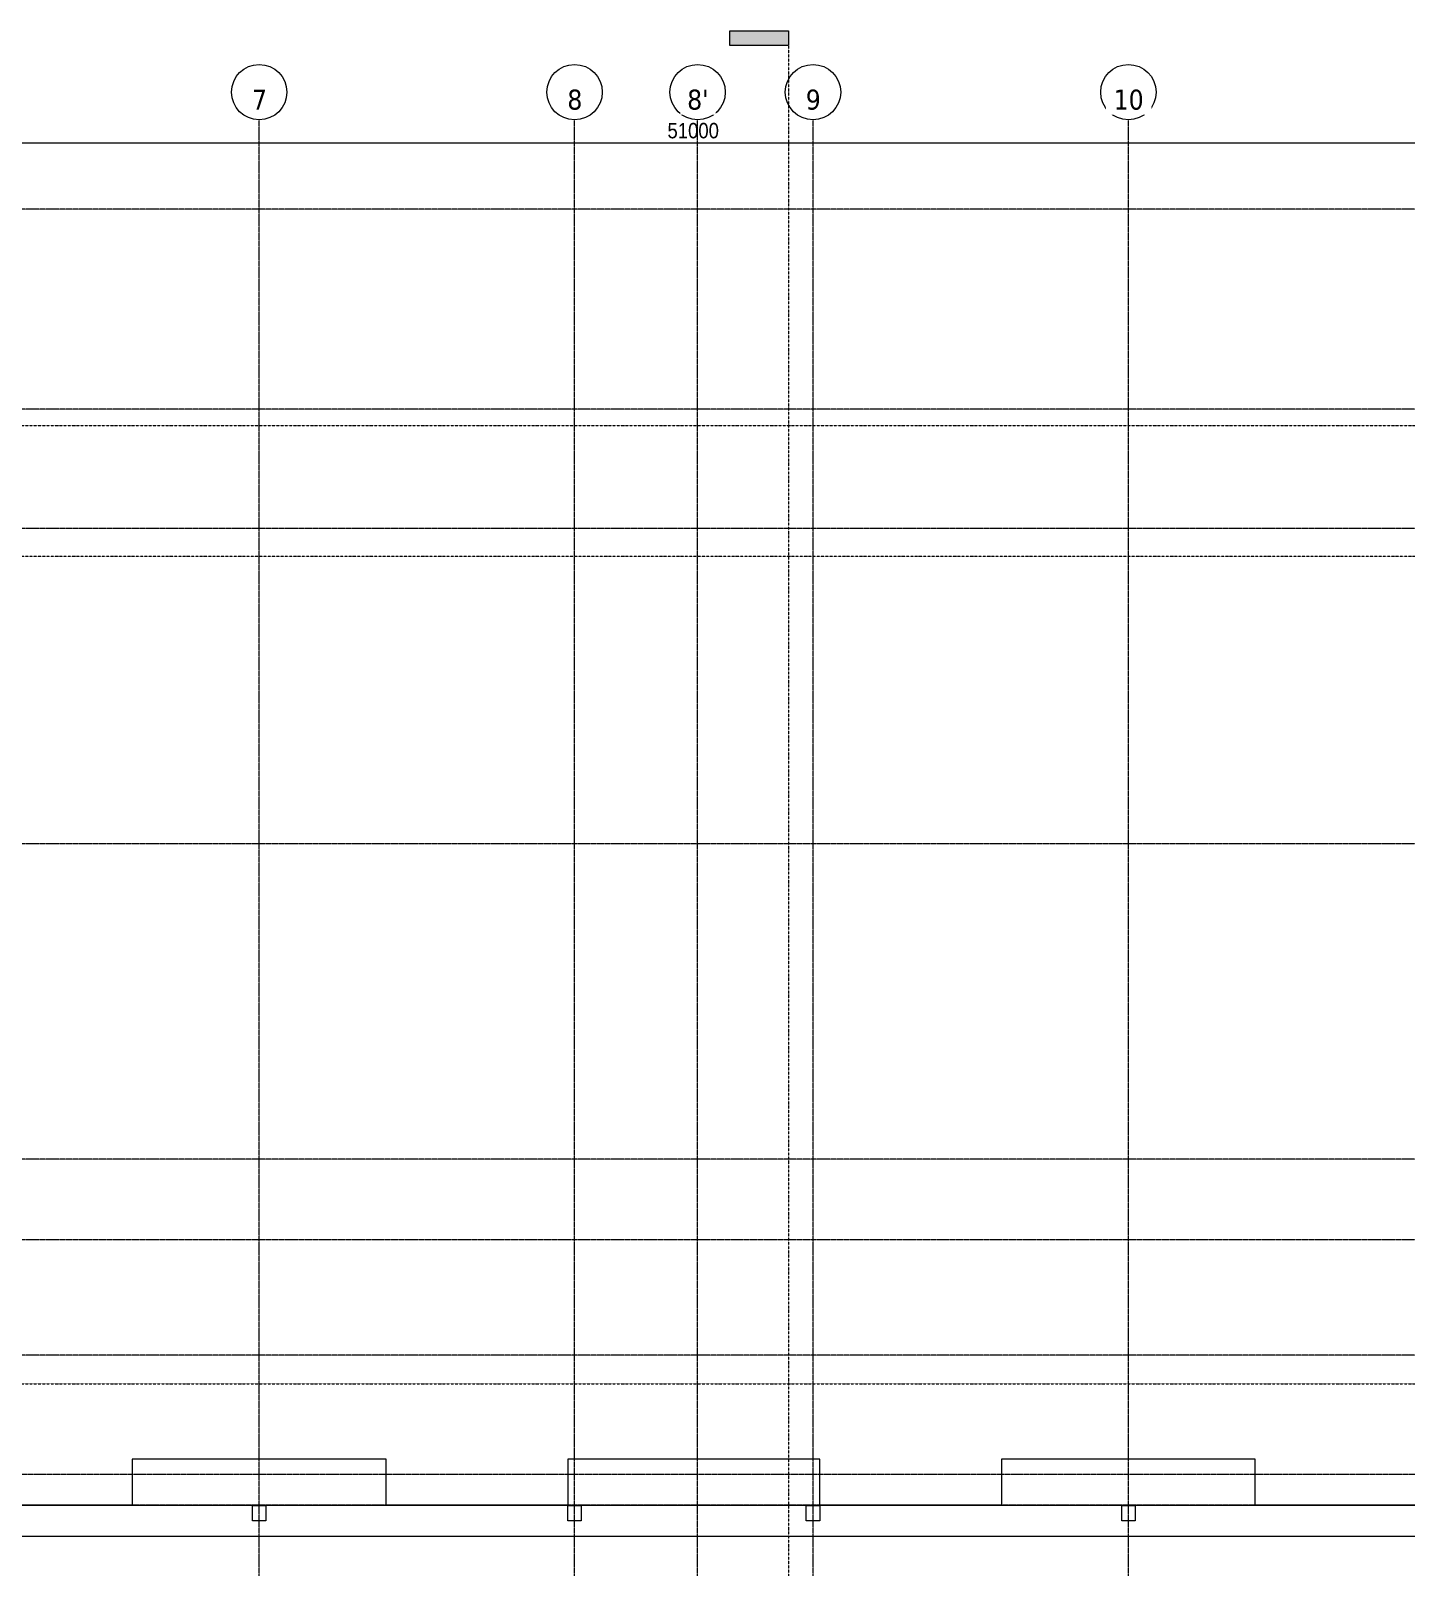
# Model space of a CAD drawing. Header units: millimetres. Extents: x 27447 to 239197, y -15958 to 82878.
# Drawn here: x 63212 to 98978, y 42926 to 82878 of the extents above; entities that cross this region are included whole.
import ezdxf

# ---------------------------------------------------------------- set-up
doc = ezdxf.new("R2010")
doc.units = ezdxf.units.MM
for name, pattern in [('Dash Dot 3_16_', [7.9375, 4.7625, -1.5875, 0, -1.5875]), ('Grid Line', [22.225, 12.7, -3.175, 3.175, -3.175]), ('IMPORT-CENTER _3_', [10.16, 6.35, -1.27, 1.27, -1.27])]:
    doc.linetypes.add(name, pattern=pattern)
for name, color, linetype, lineweight in [('0-1', 7, 'Continuous', 5), ('A-ANNO-DIMS', 211, 'Continuous', 9), ('A-ANNO-DIMS-160', 211, 'Continuous', 9), ('A-FLOR-1', 7, 'Continuous', 9), ('G-ANNO-SYMB', 111, 'Continuous', 9), ('G-ANNO-SYMB-1', 111, 'Dash Dot 3_16_', 18), ('G-IMPT', 8, 'Continuous', 9), ('G-IMPT-1', 8, 'IMPORT-CENTER _3_', 9), ('M-EQPM', 50, 'Continuous', 9), ('S-COLS-1', 7, 'Continuous', 9), ('S-GRID-1', 1, 'Grid Line', 9), ('S-GRID-IDEN', 1, 'Continuous', 9)]:
    doc.layers.add(name, color=color, linetype=linetype, lineweight=lineweight)
doc.styles.add('Tahoma_B', font='tahomabd_0.ttf', dxfattribs={"height": 520})
doc.styles.add('UTM Avo', font='UTM Avo.ttf', dxfattribs={"width": 0.9, "height": 400})
doc.dimstyles.new('1_Dim_chi_tiet_2_5', dxfattribs={"dimscale": 304.8, "dimtxt": 399.720379, "dimasz": 0.629921, "dimexe": 0.524934, "dimexo": 0.0625, "dimgap": 0.052493, "dimtad": 1, "dimdec": 0, "dimrnd": 5, "dimzin": 0, "dimdsep": 46, "dimtxsty": 'UTM Avo', "dimblk1": 'OBLIQUE', "dimblk2": 'OBLIQUE', "dimsah": 1, "dimcen": 0.09, "dimdle": 0.524934, "dimazin": 0, "dimtfac": 1, "dimtdec": 4, "dimtix": 1, "dimtmove": 0, "dimatfit": 3, "dimfxl": 1.049869, "dimfxlon": 1, "dimtvp": 1, "dimtolj": 1, "dimtzin": 0, "dimarcsym": 2})

# ---------------------------------------------------------------- blocks, each defined once
blk = doc.blocks.new('NCV_TKTC_KET CAU_rvt-1-TKCS_MB TẦNG MÁI')
at = {"layer": 'A-FLOR-1'}
for p, q in [((112053, 44535), (48853, 44535)), ((48053, 43735), (112853, 43735))]:
    blk.add_line(p, q, dxfattribs=at)
at = {"layer": 'S-COLS-1'}
for p, q in [((68978, 44535), (69328, 44535)), ((68978, 44135), (68978, 44535)), ((69328, 44535), (69328, 44135)), ((77178, 44535), (77528, 44535)), ((77178, 44135), (77178, 44535)), ((77528, 44535), (77528, 44135)), ((83378, 44535), (83728, 44535)), ((83378, 44135), (83378, 44535)), ((83728, 44535), (83728, 44135)), ((91578, 44535), (91928, 44535)), ((91578, 44135), (91578, 44535)), ((91928, 44535), (91928, 44135)), ((69328, 44135), (68978, 44135)), ((77528, 44135), (77178, 44135)), ((83728, 44135), (83378, 44135)), ((91928, 44135), (91578, 44135))]:
    blk.add_line(p, q, dxfattribs=at)
blk = doc.blocks.new('TKTC_XREF_260130_MB TUM MAI - TKTC_XREF_260130_MB TUM MAI_dwg_$H1600x400-4167681-TKCS_MB TẦNG MÁI')
at = {"layer": 'G-IMPT-1'}
blk.add_line((1100, 0), (1120, 0), dxfattribs=at)
blk = doc.blocks.new('TKTC_XREF_260130_MB TUM MAI - TKTC_XREF_260130_MB TUM MAI_dwg_$H1600x400-4167682-TKCS_MB TẦNG MÁI')
at = {"layer": 'G-IMPT-1'}
blk.add_line((1100, 0), (1120, 0), dxfattribs=at)
blk = doc.blocks.new('TKTC_XREF_260130_MB TUM MAI - TKTC_XREF_260130_MB TUM MAI_dwg_$H550x550-4167683-TKCS_MB TẦNG MÁI')
at = {"layer": 'G-IMPT'}
blk.add_hatch(color=256, dxfattribs=at).paths.add_polyline_path([(-275, -273), (-273, 275), (275, 275), (-165, 165), (-275, -273)])
for p, q in [((275, 275), (-275, 275)), ((-275, -273), (-273, 275)), ((-165, 165), (-275, -273)), ((-273, 275), (275, 275)), ((275, 275), (-165, 165)), ((-275, -273), (-275, -273))]:
    blk.add_line(p, q, dxfattribs=at)
at = {"layer": 'G-IMPT-1'}
for p, q in [((-275, 0), (275, 0)), ((0, -273), (0, 277))]:
    blk.add_line(p, q, dxfattribs=at)
blk = doc.blocks.new('TKTC_XREF_260130_MB TUM MAI - TKTC_XREF_260130_MB TUM MAI_dwg_A$Ced4233ca-4167688-TKCS_MB TẦNG MÁI')
for name, p in [('TKTC_XREF_260130_MB TUM MAI - TKTC_XREF_260130_MB TUM MAI_dwg_$H1600x400-4167681-TKCS_MB TẦNG MÁI', (-81600, 54753)), ('TKTC_XREF_260130_MB TUM MAI - TKTC_XREF_260130_MB TUM MAI_dwg_$H550x550-4167683-TKCS_MB TẦNG MÁI', (-47285, 15803))]:
    blk.add_blockref(name, p)
at = {"extrusion": (0, 0, -1), "zscale": -1}
blk.add_blockref('TKTC_XREF_260130_MB TUM MAI - TKTC_XREF_260130_MB TUM MAI_dwg_$H1600x400-4167682-TKCS_MB TẦNG MÁI', (12000, 54753), dxfattribs=at)
blk = doc.blocks.new('TKTC_XREF_260130_MB TUM MAI - TKTC_XREF_260130_MB TUM MAI_dwg-4167669-TKCS_MB TẦNG MÁI')
at = {"layer": 'G-IMPT', "flags": 128}
blk.add_lwpolyline([(-103373, -816632), (-108099, -816632), (-108099, -815432), (-114699, -815432), (-114699, -816632), (-119424, -816632), (-119424, -815432), (-125974, -815432), (-125974, -816632), (-130699, -816632), (-130699, -815432), (-137299, -815432), (-137299, -816632), (-142024, -816632), (-142024, -815432), (-145499, -815432), (-145499, -816632), (-150224, -816632), (-150224, -815438), (-154299, -815438)], dxfattribs=at)
blk.add_blockref('TKTC_XREF_260130_MB TUM MAI - TKTC_XREF_260130_MB TUM MAI_dwg_A$Ced4233ca-4167688-TKCS_MB TẦNG MÁI', (-75899, -843934))
blk = doc.blocks.new('TKTC_XREF_260130_MB TUM MAI - TKTC_XREF_251221_MB TUM MAI-2041484-TKCS_MB TẦNG MÁI')
blk.add_blockref('TKTC_XREF_260130_MB TUM MAI - TKTC_XREF_260130_MB TUM MAI_dwg-4167669-TKCS_MB TẦNG MÁI', (169499, 843934))
blk = doc.blocks.new('TKTC_QUAT HUT KHOI_260130 - TKTC_QUAT HUT KHOI_260130_dwg-4168555-TKCS_MB TẦNG MÁI')
at = {"layer": 'G-IMPT', "flags": 128}
blk.add_lwpolyline([(99779, 44541), (95052, 44541), (95052, 45741), (88452, 45741), (88452, 44541), (83727, 44541), (83727, 45741), (77177, 45741), (77177, 44541), (72452, 44541), (72452, 45741), (65852, 45741), (65852, 44541), (61127, 44541), (61127, 45741), (57652, 45741), (57652, 44541), (52927, 44541), (52927, 45735), (48853, 45735)], dxfattribs=at)
blk = doc.blocks.new('TKTC_QUAT HUT KHOI_260130 - TKTC_QUAT HUT KHOI_260130-2046036-TKCS_MB TẦNG MÁI')
blk.add_blockref('TKTC_QUAT HUT KHOI_260130 - TKTC_QUAT HUT KHOI_260130_dwg-4168555-TKCS_MB TẦNG MÁI', (-33652, -17239))
blk = doc.blocks.new('TKTC_BON NUOC MAI_260130 - TKTC_BON NUOC MAI_260130_dwg-3426650-TKCS_MB TẦNG MÁI')
at = {"layer": 'G-IMPT', "flags": 128}
blk.add_lwpolyline([(-103373, -816632), (-108099, -816632), (-108099, -815432), (-114699, -815432), (-114699, -816632), (-119424, -816632), (-119424, -815432), (-125974, -815432), (-125974, -816632), (-130699, -816632), (-130699, -815432), (-137299, -815432), (-137299, -816632), (-142024, -816632), (-142024, -815432), (-145499, -815432), (-145499, -816632), (-150224, -816632), (-150224, -815438), (-154299, -815438)], dxfattribs=at)
blk = doc.blocks.new('TKTC_BON NUOC MAI_260130 - TKTC_BON NUOC MAI_260130-2047084-TKCS_MB TẦNG MÁI')
blk.add_blockref('TKTC_BON NUOC MAI_260130 - TKTC_BON NUOC MAI_260130_dwg-3426650-TKCS_MB TẦNG MÁI', (169499, 843934))
blk = doc.blocks.new('Grid - M_Grid Head - Circle-353313-TKCS_MB TẦNG MÁI')
at = {"layer": 'S-GRID-IDEN'}
blk.add_circle((0, 0), 4.5, dxfattribs=at)
blk = doc.blocks.new('Section - 3_32_ x 3_8_-4701953-TKCS_MB TẦNG MÁI')
at = {"layer": 'G-ANNO-SYMB'}
blk.add_hatch(color=256, dxfattribs=at).paths.add_polyline_path([(0, 9.525), (0, 0), (-2.38125, 0), (-2.38125, 9.525)])
for p, q in [((0, 9.525), (-2.38125, 9.525)), ((-2.38125, 9.525), (-2.38125, 0)), ((0, 0), (0, 9.525)), ((-2.38125, 0), (0, 0))]:
    blk.add_line(p, q, dxfattribs=at)
blk = doc.blocks.new('DIMBLOCK16-TKCS_MB TẦNG MÁI')
at = {"layer": 'A-ANNO-DIMS-160'}
for p, q in [((54793, 79960), (106113, 79960)), ((54953, 80280), (54953, 79800)), ((54953, 79960), (54953, 80280)), ((105953, 80280), (105953, 79800)), ((105953, 79960), (105953, 80280))]:
    blk.add_line(p, q, dxfattribs=at)
at = {"layer": 'A-ANNO-DIMS-160', "lineweight": 25}
for p, q in [((54953, 79960), (54857, 79864)), ((54953, 79960), (55049, 80056)), ((105953, 79960), (105857, 79864)), ((105953, 79960), (106049, 80056))]:
    blk.add_line(p, q, dxfattribs=at)
at = {"layer": 'A-ANNO-DIMS-160', "color": 0, "insert": (79768, 80480), "char_height": 400, "width": 1643.29, "attachment_point": 1, "line_spacing_factor": 1.110334, "style": 'UTM Avo'}
blk.add_mtext('51000', dxfattribs=at)
blk = doc.blocks.new('_Oblique')
at = {"color": 0, "linetype": 'ByBlock', "lineweight": -2}
blk.add_line((-0.5, -0.5), (0.5, 0.5), dxfattribs=at)

msp = doc.modelspace()

# ---------------------------------------------------------------- linework, layer by layer
at = {"layer": 'G-ANNO-SYMB-1'}
for p, q in [((82911.3, 82496.5), (82911.3, 12640)), ((27827.8, 72614.1), (134582.2, 72614.1)), ((27827.8, 69211.5), (134582.2, 69211.5)), ((27827.8, 47691.5), (134582.2, 47691.5))]:
    msp.add_line(p, q, dxfattribs=at)
at = {"layer": 'S-GRID-1'}
for p, q in [((128199.4, 78236.9), (33991.1, 78236.9)), ((69152.6, 18752.8), (69152.6, 76561)), ((77352.6, 18752.8), (77352.6, 76561)), ((80552.6, 18752.8), (80552.6, 76561)), ((83552.6, 18752.8), (83552.6, 76561)), ((91752.6, 18752.8), (91752.6, 76561)), ((128199.4, 73036.9), (33991.1, 73036.9)), ((128199.4, 69936.9), (33991.1, 69936.9)), ((128199.4, 61736.9), (33991.1, 61736.9)), ((128199.4, 53536.9), (33991.1, 53536.9)), ((128199.4, 51436.9), (33991.1, 51436.9)), ((128199.4, 48436.9), (33991.1, 48436.9)), ((126167.4, 45336.9), (36023.1, 45336.9)), ((128199.4, 44536.9), (33991.1, 44536.9))]:
    msp.add_line(p, q, dxfattribs=at)

# ---------------------------------------------------------------- block references
at = {"layer": '0-1'}
msp.add_blockref('NCV_TKTC_KET CAU_rvt-1-TKCS_MB TẦNG MÁI', (0, 0), dxfattribs=at)
at = {"layer": 'G-ANNO-SYMB', "extrusion": (0, 0, -1), "xscale": 159.9999999999999, "yscale": 159.9999999999999, "zscale": 159.9999999999999, "rotation": 270.0000000000003}
msp.add_blockref('Section - 3_32_ x 3_8_-4701953-TKCS_MB TẦNG MÁI', (-82911.3, 82496.5), dxfattribs=at)
at = {"layer": 'M-EQPM'}
for name, p in [('TKTC_BON NUOC MAI_260130 - TKTC_BON NUOC MAI_260130-2047084-TKCS_MB TẦNG MÁI', (33652.6, 17236.9)), ('TKTC_QUAT HUT KHOI_260130 - TKTC_QUAT HUT KHOI_260130-2046036-TKCS_MB TẦNG MÁI', (33652.6, 17235.3)), ('TKTC_XREF_260130_MB TUM MAI - TKTC_XREF_251221_MB TUM MAI-2041484-TKCS_MB TẦNG MÁI', (33652.6, 17233.6))]:
    msp.add_blockref(name, p, dxfattribs=at)
at = {"layer": 'S-GRID-IDEN', "xscale": 159.9999999999999, "yscale": 159.9999999999999, "zscale": 159.9999999999999}
for p in [(69152.6, 81281), (77352.6, 81281), (80552.6, 81281), (83552.6, 81281), (91752.6, 81281)]:
    msp.add_blockref('Grid - M_Grid Head - Circle-353313-TKCS_MB TẦNG MÁI', p, dxfattribs=at)

# ---------------------------------------------------------------- dimensions: what is measured, and where the dimension line sits
at = {"layer": 'A-ANNO-DIMS'}
dim = msp.add_linear_dim(base=(105952.6, 79960.4), p1=(54952.6, 80280.4), p2=(105952.6, 80280.4), dimstyle='1_Dim_chi_tiet_2_5', override={"dimpost": '<>', "dimfxl": 51000}, dxfattribs=at)
dim.commit()
dim.dimension.update_dxf_attribs({"geometry": 'DIMBLOCK16-TKCS_MB TẦNG MÁI', "text_midpoint": (80452.6, 80183.4)})

# ---------------------------------------------------------------- next in the draw order: texts
at = {"layer": 'S-GRID-IDEN', "char_height": 520, "attachment_point": 5, "line_spacing_factor": 0.996129, "style": 'Tahoma_B', "bg_fill": 3, "box_fill_scale": 1.25, "bg_fill_color": 256, "bg_fill_true_color": 13158600, "bg_fill_transparency": 0}
for s, insert, width in [('\\pt2031.9988,4063.9976,6096.0016,8128.0004,10159.9992,12191.998,14224.002,16256.0008,18287.9996,20319.9984,22352.0024,24384.0012,26416,28447.9988,30479.9976,32512.0016,34544.0004,36575.9992,38607.998,40640.002,42672.0008,44703.9996,46735.9984,48768.0024,50800.0012,52832,54863.9988,56895.9976,58928.0016,60960.0004,62991.9992,65023.998;7', (69160.1, 81081.3), 465.6), ('\\pt2031.9988,4063.9976,6096.0016,8128.0004,10159.9992,12191.998,14224.002,16256.0008,18287.9996,20319.9984,22352.0024,24384.0012,26416,28447.9988,30479.9976,32512.0016,34544.0004,36575.9992,38607.998,40640.002,42672.0008,44703.9996,46735.9984,48768.0024,50800.0012,52832,54863.9988,56895.9976,58928.0016,60960.0004,62991.9992,65023.998;8', (77360.1, 81081.3), 465.6), ("\\pt2031.9988,4063.9976,6096.0016,8128.0004,10159.9992,12191.998,14224.002,16256.0008,18287.9996,20319.9984,22352.0024,24384.0012,26416,28447.9988,30479.9976,32512.0016,34544.0004,36575.9992,38607.998,40640.002,42672.0008,44703.9996,46735.9984,48768.0024,50800.0012,52832,54863.9988,56895.9976,58928.0016,60960.0004,62991.9992,65023.998;8'", (80560.1, 81081.3), 656), ('\\pt2031.9988,4063.9976,6096.0016,8128.0004,10159.9992,12191.998,14224.002,16256.0008,18287.9996,20319.9984,22352.0024,24384.0012,26416,28447.9988,30479.9976,32512.0016,34544.0004,36575.9992,38607.998,40640.002,42672.0008,44703.9996,46735.9984,48768.0024,50800.0012,52832,54863.9988,56895.9976,58928.0016,60960.0004,62991.9992,65023.998;9', (83560.1, 81081.3), 465.6), ('\\pt2031.9988,4063.9976,6096.0016,8128.0004,10159.9992,12191.998,14224.002,16256.0008,18287.9996,20319.9984,22352.0024,24384.0012,26416,28447.9988,30479.9976,32512.0016,34544.0004,36575.9992,38607.998,40640.002,42672.0008,44703.9996,46735.9984,48768.0024,50800.0012,52832,54863.9988,56895.9976,58928.0016,60960.0004,62991.9992,65023.998;10', (91759.3, 81081.3), 921.6)]:
    msp.add_mtext(s, dxfattribs=dict(at, insert=insert, width=width))

# ---------------------------------------------------------------- next in the draw order: linework, layer by layer
at = {"layer": 'S-GRID-1'}
for p, q in [((69152.6, 76561), (69152.6, 80561)), ((77352.6, 76561), (77352.6, 80561)), ((80552.6, 76561), (80552.6, 80561)), ((83552.6, 76561), (83552.6, 80561)), ((91752.6, 76561), (91752.6, 80561))]:
    msp.add_line(p, q, dxfattribs=at)

doc.saveas('drawing.dxf')
